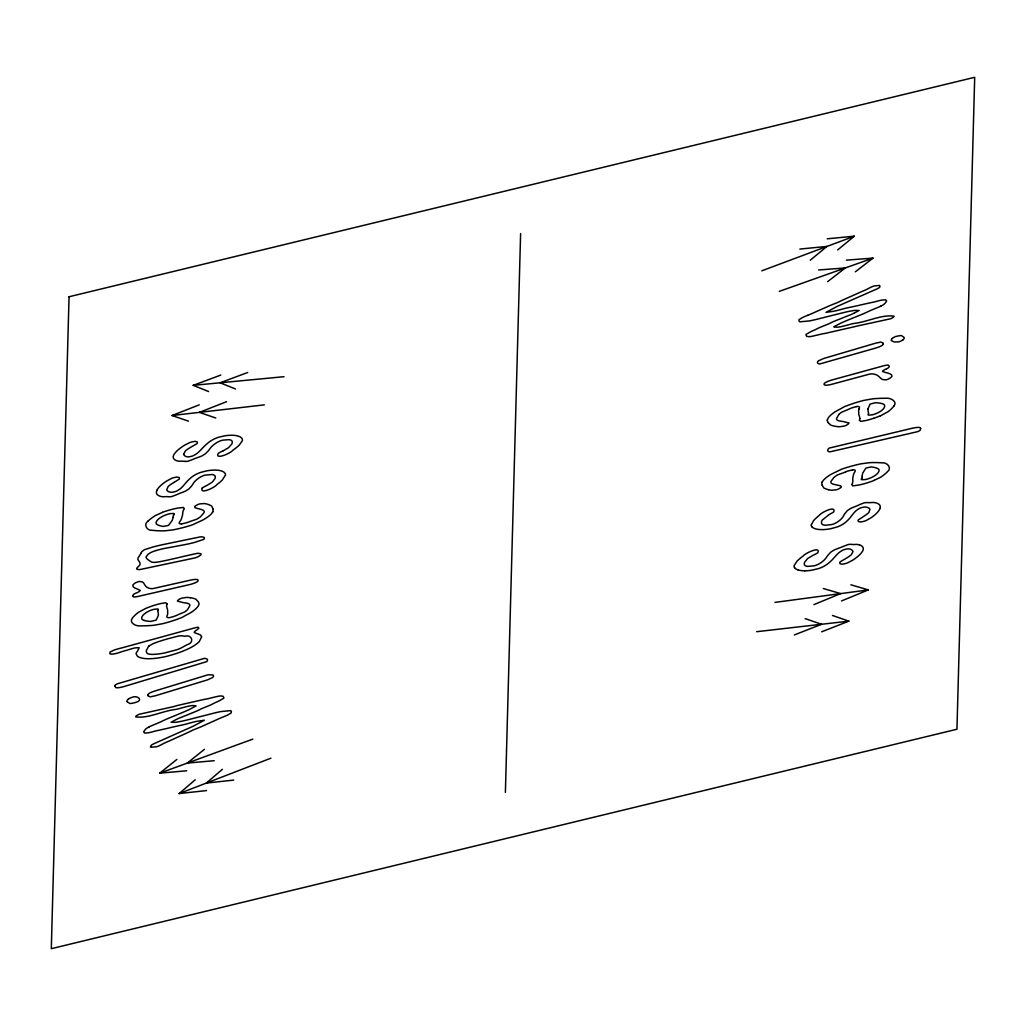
<?xml version="1.0" encoding="UTF-8"?>
<svg xmlns="http://www.w3.org/2000/svg" width="1026" height="1026" viewBox="0 0 1026 1026"><rect width="100%" height="100%" fill="white"/><g stroke="black" fill="none" stroke-linecap="round" stroke-linejoin="round"><path stroke-width="1.5" d="M868.009 408.784L870.074 404.077L875.345 402.718A27.638 10.529 -16.3 0 1 879.077 403.038A35.628 13.582 -16.3 0 1 882.309 403.693L884.002 404.449A15.711 5.989 -16.3 0 1 884.668 405.937A15.518 5.912 -16.3 0 1 881.27 410.785A13.684 5.22 -16.3 0 1 877.14 413.145A11.966 4.553 -16.3 0 1 872.575 414.773L868.842 415.158A2.873 1.09 -16.3 0 1 868.15 414.812L868.073 414.671A4.399 1.68 -16.3 0 1 868.073 414.299L868.483 413.67M862.25 476.038L862.135 477.885M157.773 610.675L158.119 612.407A59.521 22.675 -16.3 0 1 158.325 615.343L156.26 620.05L150.976 621.41A26.548 10.119 -16.3 0 1 147.718 621.14A35.564 13.556 -16.3 0 1 144.038 620.409M505.395 792.405L520.605 233.595M868.624 413.414L868.265 411.721A59.893 22.816 -16.3 0 1 868.022 408.784M811.258 524.991L813.618 520.554A57.405 21.879 -16.3 0 1 819.081 515.527C821.082 512.461 836.305 505.023 833.766 511.859A11.991 4.566 -16.3 0 1 831.509 513.269L830.611 513.757A11.081 4.219 -16.3 0 1 829.303 514.424L822.198 520.105A27.843 10.606 -16.3 0 0 821.608 521.503A18.686 7.118 -16.3 0 0 821.544 523.196A12.235 4.655 -16.3 0 0 822.762 524.632A9.901 3.771 -16.3 0 0 825.622 525.261L831.894 524.517A7.028 2.68 -16.3 0 0 834.6 523.593L835.844 522.978A15.749 6.002 -16.3 0 0 838.601 521.234L840.012 520.105A31.037 11.825 -16.3 0 0 842.872 516.989L844.501 514.154A19.096 7.272 -16.3 0 1 844.821 513.705L846.578 511.499A14.107 5.374 -16.3 0 1 847.45 510.563L850.592 508.473A54.711 20.853 -16.3 0 1 854.44 506.87L856.146 506.177A11.401 4.348 -16.3 0 0 857.877 505.433L859.211 504.818A31.19 11.889 -16.3 0 0 860.096 504.407L864.11 502.868A7.682 2.924 -16.3 0 1 865.251 502.676L866.842 502.586A14.274 5.438 -16.3 0 0 868.778 502.637A4.091 1.552 -16.3 0 0 869.702 502.676A11.555 4.399 -16.3 0 0 870.741 502.599A10.888 4.142 -16.3 0 1 874.28 502.56L875.306 502.714A20.776 7.913 -16.3 0 1 880 508.357M173.048 517.296L173.471 515.308M827.302 420.044L828.213 417.967A29.049 11.068 -16.3 0 1 834.766 412.029L838.37 409.977A31.165 11.876 -16.3 0 0 840.474 408.861L842.41 407.784A17.121 6.528 -16.3 0 1 844.129 406.822A7.118 2.719 -16.3 0 1 846.155 405.988A60.085 22.893 -16.3 0 1 863.623 400.448L871.497 399.011A53.544 20.405 -16.3 0 1 875.281 398.588L881.514 398.28A8.952 3.411 -16.3 0 0 883.027 398.306A21.738 8.285 -16.3 0 1 885.848 398.268C889.978 397.537 897.75 401.204 894.018 405.988M167.123 603.955L165.686 602.711L159.876 603.724A36.885 14.056 -16.3 0 0 152.861 605.763A42.566 16.224 -16.3 0 0 146.013 608.315A4.694 1.783 -16.3 0 0 144.999 608.79L138.292 612.419A38.334 14.608 -16.3 0 0 135.419 614.843A47.747 18.199 -16.3 0 0 132.354 618.101C128.609 622.859 136.317 626.565 140.459 625.847A22.239 8.477 -16.3 0 0 143.281 625.809A9.067 3.45 -16.3 0 1 144.781 625.834L151.002 625.539A53.352 20.328 -16.3 0 0 154.798 625.116L162.659 623.693A60.111 22.905 -16.3 0 0 180.14 618.191A7.169 2.732 -16.3 0 0 182.179 617.344A17.775 6.772 -16.3 0 0 183.898 616.382L185.834 615.305A33.396 12.722 -16.3 0 1 187.938 614.202A16.313 6.22 -16.3 0 0 189.502 613.381L191.554 612.137A29.087 11.081 -16.3 0 0 198.121 606.212L199.057 604.122A36.551 13.928 -16.3 0 0 198.082 601.544L195.722 599.081A32.088 12.222 -16.3 0 0 194.324 598.594A40.822 15.557 -16.3 0 0 190.413 597.722M880.116 508.332L878.961 510.448A36.872 14.056 -16.3 0 1 875.165 514.577A40.258 15.339 -16.3 0 1 870.933 517.835L866.124 520.554A6.4 2.437 -16.3 0 1 863.443 521.413A26.509 10.106 -16.3 0 1 860.737 521.965L858.685 521.644A6.695 2.552 -16.3 0 1 858.082 520.618L858.172 520.182A3.488 1.334 -16.3 0 1 858.467 519.784L863.353 516.617A35.718 13.607 -16.3 0 0 867.509 513.705A13.056 4.976 -16.3 0 0 868.855 512.5L869.971 509.242A16.608 6.336 -16.3 0 0 866.444 507.165L865.431 507.024A4.976 1.898 -16.3 0 0 863.392 507.177L861.289 507.69A5.322 2.026 -16.3 0 0 859.467 508.421L858.403 509.024A19.353 7.374 -16.3 0 0 855.107 511.615A52.98 20.187 -16.3 0 0 852.58 514.603L849.9 518.002A55.648 21.2 -16.3 0 1 846.681 521.323A22.623 8.618 -16.3 0 1 842.602 524.389A15.185 5.784 -16.3 0 1 837.203 526.941L831.111 528.634A23.56 8.977 -16.3 0 1 823.032 529.608A23.457 8.939 -16.3 0 1 812.028 526.928M822.108 482.143L823.391 480.271A29.818 11.363 -16.3 0 1 826.905 477.103A28.318 10.786 -16.3 0 1 831.034 474.371L834.933 472.409A33.217 12.658 -16.3 0 0 837.421 471.242L839.255 470.331A17.724 6.759 -16.3 0 1 841.102 469.421A7.144 2.719 -16.3 0 1 843.218 468.651A59.995 22.867 -16.3 0 1 860.904 463.842L868.599 462.79A53.237 20.289 -16.3 0 1 872.228 462.559L878.102 462.611A8.785 3.347 -16.3 0 0 879.513 462.726A24.239 9.234 -16.3 0 1 881.103 462.777A21.059 8.028 -16.3 0 1 882.257 462.867C886.99 462.175 892.158 467.843 887.695 471.511A43.464 16.57 -16.3 0 1 880.744 477.193L874.383 480.232M212.792 511.884L211.189 514.064A29.049 11.068 -16.3 0 1 203.033 519.913L199.018 521.824A33.23 12.658 -16.3 0 0 196.723 522.837L194.581 523.837A17.583 6.695 -16.3 0 1 192.67 524.722A7.259 2.77 -16.3 0 1 190.528 525.453A60.111 22.905 -16.3 0 1 172.817 529.903L165.237 530.763A52.839 20.135 -16.3 0 1 161.698 530.891L156.029 530.673A8.824 3.36 -16.3 0 0 154.682 530.506A23.996 9.144 -16.3 0 1 153.131 530.416A20.212 7.708 -16.3 0 1 152.028 530.288C146.91 530.827 143.294 524.376 147.859 521.221M156.863 490.261L158.042 488.453A37.064 14.12 -16.3 0 1 162.672 483.887A40.373 15.39 -16.3 0 1 166.597 481.066L171.547 478.398A6.361 2.424 -16.3 0 1 174.24 477.565A26.381 10.055 -16.3 0 1 176.934 477.064L178.909 477.436A6.669 2.539 -16.3 0 1 179.396 478.501L179.268 478.95A3.527 1.347 -16.3 0 1 178.947 479.347L173.869 482.476M140.895 553.322L140.421 554.22A15.582 5.938 -16.3 0 1 139.767 555.22L138.138 557.875A10.491 4.001 -16.3 0 0 137.959 558.388A14.402 5.489 -16.3 0 0 138.087 559.824A36.5 13.915 -16.3 0 0 138.972 561.158A49.184 18.737 -16.3 0 1 139.869 562.671A17.057 6.502 -16.3 0 1 140.011 564.338A7.477 2.847 -16.3 0 1 139.344 565.57A32.806 12.504 -16.3 0 1 138.061 566.788L137.446 567.429A32.268 12.299 -16.3 0 0 137.138 567.763A5.784 2.206 -16.3 0 0 136.689 568.635A3.296 1.257 -16.3 0 0 136.881 569.173L138.767 569.61A4.425 1.68 -16.3 0 0 140.677 569.404L194.684 557.977A10.632 4.053 -16.3 0 0 198.172 556.72L200.75 555.002A4.873 1.86 -16.3 0 0 201.019 554.45A4.591 1.757 -16.3 0 0 200.724 553.694L197.813 553.258A273.98 104.408 -16.3 0 0 180.319 557.182A273.955 104.395 -16.3 0 1 162.826 561.107A54.378 20.725 -16.3 0 1 158.863 561.863A15.275 5.823 -16.3 0 1 155.016 562.338A10.286 3.924 -16.3 0 1 151.771 562.107L149.655 560.889A10.696 4.078 -16.3 0 0 149.168 560.465A20.469 7.798 -16.3 0 1 148.975 560.337L148.667 560.106A52.211 19.892 -16.3 0 1 146.872 558.721A12.017 4.579 -16.3 0 1 146.282 557.156M839.268 414.004L839.114 414.196A26.355 10.042 -16.3 0 0 838.537 414.991L836.883 417.877A17.48 6.656 -16.3 0 0 836.613 418.48L836.536 418.89A9.029 3.437 -16.3 0 0 837.485 420.262A15.377 5.861 -16.3 0 0 839.807 421.032A33.012 12.581 -16.3 0 0 842.782 421.442L848.977 422.994A4.899 1.872 -16.3 0 1 848.374 423.93L846.527 425.2A5.54 2.116 -16.3 0 1 844.578 426.008L839.845 426.726A24.675 9.401 -16.3 0 1 836.036 426.418A37.872 14.428 -16.3 0 1 830.675 425.085L828.213 422.661M839.46 413.799L841.192 412.503A11.607 4.425 -16.3 0 1 843.59 411.375L844.719 410.939A3.95 1.501 -16.3 0 0 845.834 410.49A4.027 1.539 -16.3 0 1 846.886 410.067L847.643 409.733A37.013 14.107 -16.3 0 1 849.964 408.656A9.747 3.719 -16.3 0 1 851.734 407.95A26.24 10.003 -16.3 0 1 856.325 406.642M148.847 646.111L152.348 644.033A29.061 11.081 -16.3 0 1 158.042 641.827A55.584 21.187 -16.3 0 1 164.173 639.865L167.456 638.903A63.522 24.201 -16.3 0 1 168.982 638.48L178.691 635.992A6.554 2.501 -16.3 0 1 181.448 635.799L183.872 636.12A15.467 5.887 -16.3 0 0 185.155 636.197C191.631 634.235 194.542 642.161 188.13 644.354A16.403 6.246 -16.3 0 0 186.783 644.918L184.924 645.854A12.543 4.784 -16.3 0 0 183.628 646.611A9.349 3.565 -16.3 0 1 182.333 647.355A13.697 5.22 -16.3 0 1 179.896 648.56L178.768 649.035A15.493 5.899 -16.3 0 1 176.831 649.766L164.083 653.087A37.257 14.197 -16.3 0 1 156.08 654.229L153.323 654.383A19.019 7.246 -16.3 0 1 149.437 654.165L148.796 654.049A10.055 3.835 -16.3 0 1 146.962 653.177L146.256 651.202A5.938 2.27 -16.3 0 1 146.436 650.42A10.645 4.053 -16.3 0 1 146.782 649.702A25.163 9.58 -16.3 0 0 147.051 649.253L147.385 648.676A3.899 1.488 -16.3 0 0 147.693 648.099A10.888 4.155 -16.3 0 1 147.834 647.56A24.367 9.285 -16.3 0 0 148.257 646.855A7.759 2.963 -16.3 0 1 148.847 646.111M157.914 610.393L158.325 609.803A4.258 1.629 -16.3 0 0 158.325 609.444L158.145 609.188A2.86 1.09 -16.3 0 0 157.568 608.957L153.836 609.329A11.979 4.566 -16.3 0 0 149.257 610.957A13.62 5.194 -16.3 0 0 145.153 613.317A15.531 5.925 -16.3 0 0 141.716 618.152A15.839 6.028 -16.3 0 0 142.37 619.653L144.038 620.409M206.521 790.584L179.165 793.547L195.235 779.773M222.411 769.295L206.341 783.069L233.697 780.106M810.283 260.194L826.943 246.432L799.831 249.061M837.678 249.934L854.337 236.185L827.225 238.814M186.681 770.783L159.761 773.155L176.857 759.432M204.405 749.352L187.309 763.075L214.229 760.702M827.623 281.65L845.296 267.953L818.645 269.979M855.363 271.8L873.036 258.103L846.386 260.142M202.25 488.004C199.121 494.942 214.934 487.568 216.922 484.593A58.354 22.239 -16.3 0 0 222.206 480.104L225.476 475.076A18.224 6.951 -16.3 0 0 224.886 473.089A23.303 8.888 -16.3 0 0 216.255 470.1A23.56 8.977 -16.3 0 0 206.47 470.896L200.365 472.499A15.223 5.797 -16.3 0 0 194.863 475A22.662 8.631 -16.3 0 0 190.592 478.039A56.302 21.456 -16.3 0 0 187.13 481.374L184.18 484.785A52.685 20.071 -16.3 0 1 181.422 487.786A19.161 7.297 -16.3 0 1 177.934 490.364L176.857 490.967A5.31 2.026 -16.3 0 1 175.01 491.659L172.907 492.134A4.963 1.885 -16.3 0 1 170.906 492.262L169.906 492.095A16.621 6.336 -16.3 0 1 166.725 489.877L168.097 486.568A13.133 5.002 -16.3 0 1 169.508 485.362A35.654 13.582 -16.3 0 1 173.856 482.476M861.93 478.193L861.391 478.77A4.335 1.654 -16.3 0 0 861.301 479.168L861.404 479.45A2.847 1.09 -16.3 0 0 861.891 479.719L865.457 479.552A11.94 4.553 -16.3 0 0 870.125 478.09A13.62 5.194 -16.3 0 0 874.562 475.833A15.505 5.912 -16.3 0 0 879 470.908A15.762 6.002 -16.3 0 0 878.782 469.292L877.692 468.523A34.602 13.184 -16.3 0 0 874.178 467.407A26.676 10.17 -16.3 0 0 871.215 466.92L865.944 468.061L862.789 472.922A59.906 22.829 -16.3 0 0 862.238 476.051M173.638 515.09L174.228 514.501A4.399 1.68 -16.3 0 0 174.356 514.103L174.305 513.808A2.847 1.077 -16.3 0 0 173.869 513.513L170.393 513.59A12.004 4.579 -16.3 0 0 165.686 514.949A13.659 5.207 -16.3 0 0 161.108 517.155A15.48 5.899 -16.3 0 0 156.221 523.773L157.427 524.735A35.564 13.556 -16.3 0 0 160.043 525.735A27.805 10.593 -16.3 0 0 163.224 526.428L168.469 525.415L172.137 520.49A60.79 23.162 -16.3 0 0 173.061 517.284M204.969 486.414L205.508 486.132A10.427 3.976 -16.3 0 1 206.854 485.49L212.151 482.246L214.934 478.693A18.724 7.144 -16.3 0 0 215.268 476.68A12.209 4.655 -16.3 0 0 214.216 475.179A9.747 3.719 -16.3 0 0 211.933 474.512L205.303 475.102A7.028 2.68 -16.3 0 0 202.584 475.987L201.301 476.59A15.852 6.041 -16.3 0 0 198.441 478.308L196.966 479.437A31.396 11.966 -16.3 0 0 193.876 482.553L192.016 485.426A19.956 7.605 -16.3 0 1 191.657 485.875L189.592 488.235A10.44 3.976 -16.3 0 1 188.669 489.107L185.514 491.108A53.172 20.264 -16.3 0 1 181.602 492.66L180.089 493.237A13.325 5.079 -16.3 0 0 178.101 494.045L176.754 494.647A35.256 13.428 -16.3 0 0 176.062 494.955L171.791 496.533A7.785 2.963 -16.3 0 1 170.649 496.712L169.085 496.764A14.326 5.463 -16.3 0 0 167.2 496.661A3.835 1.462 -16.3 0 0 166.417 496.61A11.029 4.207 -16.3 0 0 165.289 496.674A10.837 4.13 -16.3 0 1 161.826 496.635L160.851 496.443A20.789 7.926 -16.3 0 1 156.978 490.248M204.841 486.478L204.572 486.619A11.902 4.527 -16.3 0 0 202.237 488.004M223.04 450.876L228.567 447.695L231.709 444.104A18.776 7.156 -16.3 0 0 232.286 442.052A12.145 4.63 -16.3 0 0 231.453 440.475A9.862 3.758 -16.3 0 0 228.913 439.667L222.834 440.141A7.054 2.68 -16.3 0 0 220.09 440.975L218.782 441.552A16.159 6.156 -16.3 0 0 215.255 443.617L214.216 444.373A31.447 11.979 -16.3 0 0 210.843 447.49L208.753 450.299A21.944 8.362 -16.3 0 1 208.15 450.991L206.123 453.069A13.902 5.297 -16.3 0 1 205.097 454.005L201.686 456.057A53.057 20.212 -16.3 0 1 197.697 457.545L196.171 458.096A13.043 4.963 -16.3 0 0 194.132 458.879L192.76 459.456A33.961 12.94 -16.3 0 0 191.836 459.84L187.72 461.251A7.657 2.911 -16.3 0 1 186.604 461.405L185.078 461.418M854.389 313.033L850.746 314.713A10.491 4.001 -16.3 0 1 848.964 315.354L838.242 319.663A41.399 15.775 -16.3 0 0 831.265 322.574A11.312 4.309 -16.3 0 0 829.88 323.267A9.144 3.488 -16.3 0 1 828.828 323.818L822.057 326.55A33.435 12.735 -16.3 0 0 819.21 327.743A19.904 7.58 -16.3 0 0 816.722 328.961A19.507 7.438 -16.3 0 1 812.656 330.834A33.909 12.915 -16.3 0 0 810.707 331.744L806.346 334.194A3.476 1.321 -16.3 0 0 805.923 334.707L806.654 336.323L808.924 336.682A13.197 5.027 -16.3 0 0 811.746 336.348L817.286 335.066A101.471 38.667 -16.3 0 1 820.954 334.181A13.838 5.271 -16.3 0 1 823.942 333.591A14.261 5.438 -16.3 0 0 826.93 333.001L854.799 326.64A10.157 3.873 -16.3 0 1 855.94 326.294L890.376 318.817A6.682 2.552 -16.3 0 0 892.877 317.573L893.877 316.726A3.027 1.154 -16.3 0 0 894.044 316.2C881.603 314.264 867.124 322.1 854.017 323.434A13.723 5.233 -16.3 0 0 850.464 324.267L846.206 325.396A64.779 24.688 -16.3 0 1 841.91 326.473A11.837 4.514 -16.3 0 1 837.921 327.14A4.707 1.795 -16.3 0 1 836.126 327.153L833.792 326.832L840.461 323.305A123.505 47.068 -16.3 0 1 848.528 319.817L862.84 314.007A68.049 25.932 -16.3 0 0 867.201 312.032A63.073 24.034 -16.3 0 1 871.549 310.057L873.344 309.313A61.419 23.406 -16.3 0 1 875.05 308.621A39.014 14.864 -16.3 0 0 878.243 307.274A17.134 6.528 -16.3 0 0 880.847 306.12M874.152 480.348L873.549 480.63A4.579 1.744 -16.3 0 1 872.485 481.079A42.605 16.236 -16.3 0 1 865.457 483.374A37.013 14.107 -16.3 0 1 858.403 485.118L852.734 485.862L851.708 484.452A6.618 2.514 -16.3 0 1 852.067 483.964A10.773 4.104 -16.3 0 0 852.619 482.848A53.968 20.571 -16.3 0 0 852.786 480.001A53.352 20.328 -16.3 0 1 852.978 477.141L853.568 474.41A17.763 6.772 -16.3 0 1 854.389 472.601A17.763 6.772 -16.3 0 0 855.222 470.793L855.235 470.549A2.963 1.129 -16.3 0 0 854.671 470.062A13.8 5.258 -16.3 0 0 853.299 469.754L852.503 469.934M162.57 512.295L162.698 512.243A4.758 1.808 -16.3 0 1 163.775 511.82A42.694 16.275 -16.3 0 1 170.867 509.653A36.756 14.005 -16.3 0 1 177.921 508.062L183.5 507.46L184.308 508.934A6.772 2.578 -16.3 0 1 183.911 509.435A11.517 4.386 -16.3 0 0 183.487 510.037A10.17 3.873 -16.3 0 0 183.269 510.55A53.673 20.456 -16.3 0 0 182.705 513.487A54.07 20.61 -16.3 0 1 182.166 516.424L181.243 519.22A17.686 6.733 -16.3 0 1 180.217 521.067A17.609 6.707 -16.3 0 0 179.191 522.901L179.152 523.157A2.95 1.129 -16.3 0 0 179.627 523.67A13.671 5.207 -16.3 0 0 180.922 524.017L181.717 523.863M886.464 368.847L885.682 369.193A13.017 4.963 -16.3 0 0 884.515 369.732L882.822 370.912A2.911 1.103 -16.3 0 0 882.617 371.489L885.707 372.566A21.418 8.157 -16.3 0 1 887.464 373.002A26.984 10.286 -16.3 0 1 890.414 374.105A13.851 5.284 -16.3 0 1 891.927 375.914A4.579 1.744 -16.3 0 1 891.761 376.593L890.671 377.683A8.939 3.411 -16.3 0 1 889.311 378.568L887.836 379.287A5.156 1.962 -16.3 0 1 886.297 379.812L882.783 379.607A22.008 8.388 -16.3 0 1 881.834 379.094A25.509 9.721 -16.3 0 1 881.001 378.491L879.025 376.645A33.512 12.774 -16.3 0 0 876.345 374.849L875.011 374.375A15.403 5.874 -16.3 0 0 872.382 373.926A7.669 2.924 -16.3 0 0 869.817 374.041L832.868 384.006A18.16 6.926 -16.3 0 1 829.713 384.763A12.492 4.758 -16.3 0 1 827.302 385.135A5.322 2.026 -16.3 0 1 825.084 385.096A3.732 1.424 -16.3 0 1 824.519 384.891L824.173 384.558A5.951 2.27 -16.3 0 1 824.058 384.07L824.288 383.493A3.424 1.308 -16.3 0 1 824.917 382.903L825.212 382.711A8.811 3.36 -16.3 0 1 827.071 381.749L827.956 381.364A15.467 5.887 -16.3 0 1 832.304 379.889L883.36 365.872A14.082 5.374 -16.3 0 1 886.708 365.166A4.053 1.539 -16.3 0 1 888.465 365.205L889.273 366.346L888.696 367.526A6.887 2.629 -16.3 0 1 887.003 368.616L886.644 368.77M162.454 512.359L155.324 515.591A43.31 16.506 -16.3 0 0 147.911 521.221M813.875 604.635L840.653 593.605L823.25 588.488M841.525 600.941L868.304 589.912L850.9 584.794M188.476 421.16L172.047 415.517L199.249 404.834M226.566 401.692L199.365 412.362L215.793 418.005M794.342 634.94L821.557 624.283L805.179 618.601M821.634 631.824L848.861 621.153L832.484 615.485M179.165 793.547L270.967 758.163M807.731 315.328L812.489 313.328A152.759 58.213 -16.3 0 1 815.272 312.058L827.841 306.492A17.993 6.861 -16.3 0 1 830.457 305.363L836.28 303.042A17.468 6.656 -16.3 0 0 839.242 301.734A103.036 39.257 -16.3 0 1 848.694 297.399A180.268 68.691 -16.3 0 0 858.467 293.013A37.334 14.223 -16.3 0 1 862.776 291.127A37.744 14.39 -16.3 0 0 867.085 289.229L867.778 288.87A33.871 12.902 -16.3 0 0 868.842 288.293A14.39 5.489 -16.3 0 1 870.612 287.383L872.395 286.613A6.836 2.603 -16.3 0 1 874.062 285.972L879.603 285.408L879.975 286.716A16.288 6.207 -16.3 0 1 879.5 287.344L878.628 288.139A81.157 30.934 -16.3 0 1 874.998 289.794L837.293 306.351L826.007 312.353L833.83 311.237A38 14.479 -16.3 0 0 839.448 309.89L844.475 308.544A34.05 12.979 -16.3 0 1 849.425 307.415A153.438 58.469 -16.3 0 0 861.006 304.876A151.912 57.892 -16.3 0 1 872.587 302.324A22.854 8.708 -16.3 0 0 877.05 301.221A21.687 8.259 -16.3 0 1 881.821 300.092L885.669 299.797L886.579 301.028A19.494 7.426 -16.3 0 1 885.682 302.439A37.808 14.402 -16.3 0 1 884.745 303.606L883.989 304.286A15.287 5.823 -16.3 0 1 880.872 306.12M761.805 270.813L854.337 236.185M208.573 391.534L193.196 385.353L220.795 375.067M247.702 372.502L220.09 382.788L235.48 388.969M159.761 773.155L252.832 739.105M779.324 291.358L873.036 258.103M856.325 406.617L857.12 406.411A13.748 5.245 -16.3 0 1 858.647 406.617A2.95 1.129 -16.3 0 1 859.378 407.027L859.429 407.245A17.673 6.733 -16.3 0 1 859.044 408.989M774.899 602.403L868.304 589.912M172.047 415.517L264.31 404.872M756.662 631.695L848.861 621.153M193.196 385.353L284.061 376.683M859.031 544.755L858.082 544.549A10.863 4.142 -16.3 0 0 854.671 544.473A11.042 4.207 -16.3 0 1 853.658 544.524A3.976 1.513 -16.3 0 1 852.773 544.46A14.505 5.528 -16.3 0 1 850.913 544.331L849.374 544.357A7.759 2.963 -16.3 0 0 848.245 544.524L841.884 546.961A11.44 4.361 -16.3 0 1 840.102 547.679L838.357 548.333A53.365 20.34 -16.3 0 0 834.42 549.859L831.214 551.847A10.478 3.989 -16.3 0 0 830.252 552.719L828.187 554.938A21.918 8.349 -16.3 0 0 827.7 555.541L825.712 558.413A31.473 11.991 -16.3 0 1 822.493 561.543L821.493 562.299A16.095 6.13 -16.3 0 1 818.055 564.377L816.76 564.967A7.028 2.68 -16.3 0 1 814.028 565.826L807.872 566.39A9.927 3.783 -16.3 0 1 805.23 565.634A12.325 4.694 -16.3 0 1 804.294 564.095A18.891 7.195 -16.3 0 1 804.73 562.081L807.654 558.503L813.054 555.284A10.068 3.835 -16.3 0 0 814.426 554.643L815.375 554.168A11.991 4.566 -16.3 0 0 817.76 552.796C821.159 545.794 805.089 553.142 803.076 556.066A57.725 21.995 -16.3 0 0 797.061 561.094L794.124 565.595A18.237 6.951 -16.3 0 0 794.611 567.622M127.134 701.771L129.879 703.49A6.156 2.347 -16.3 0 0 132.059 703.285L133.2 703.067A14.428 5.502 -16.3 0 0 135.855 702.348C143.82 700.168 137.24 695.012 132.264 697.282A6.284 2.398 -16.3 0 0 128.186 699.296M822.159 485.234L823.827 487.94A37.372 14.236 -16.3 0 0 828.457 489.671M183.616 454.261L185.398 450.889A13.094 4.989 -16.3 0 1 186.912 449.696A35.91 13.684 -16.3 0 1 191.477 446.836L196.8 443.758A3.591 1.372 -16.3 0 0 197.172 443.36L197.338 442.899A6.746 2.578 -16.3 0 0 196.812 441.655L195.132 441.36A25.291 9.632 -16.3 0 0 192.465 441.808A6.374 2.424 -16.3 0 0 189.759 442.578L184.629 445.181A40.514 15.441 -16.3 0 0 180.473 447.977A37.116 14.146 -16.3 0 0 175.408 452.543L174.061 454.364A20.802 7.926 -16.3 0 0 177.139 460.866L178.062 461.072A10.901 4.155 -16.3 0 0 181.41 461.2A11.478 4.373 -16.3 0 1 182.41 461.174A3.976 1.513 -16.3 0 1 183.269 461.251A14.749 5.617 -16.3 0 1 185.078 461.405M212.998 508.986L211.741 506.139A32.011 12.197 -16.3 0 0 210.663 505.497A41.04 15.634 -16.3 0 0 207.508 504.215A24.611 9.375 -16.3 0 0 204.212 503.548L199.711 503.907A5.528 2.103 -16.3 0 0 197.659 504.612L195.517 505.818A4.886 1.86 -16.3 0 0 194.619 506.78L195.12 507.793L199.531 509.011A32.947 12.556 -16.3 0 1 202.032 509.73A15.467 5.899 -16.3 0 1 203.789 510.768A9.016 3.437 -16.3 0 1 204.11 512.333L203.969 512.628A17.929 6.836 -16.3 0 1 203.417 513.398L200.981 516.193A35.987 13.71 -16.3 0 1 200.25 516.963L197.492 518.835A11.581 4.412 -16.3 0 1 194.914 519.849A3.783 1.436 -16.3 0 1 193.734 520.22A5.81 2.219 -16.3 0 0 192.567 520.592A4.078 1.552 -16.3 0 1 191.464 520.964L190.656 521.259A37.09 14.133 -16.3 0 1 188.168 522.234A20.212 7.708 -16.3 0 1 181.743 523.811M804.756 570.789A23.38 8.913 -16.3 0 1 797.933 569.866M804.743 570.802A23.508 8.965 -16.3 0 0 811.669 570.225L818.748 568.532A15.159 5.771 -16.3 0 0 824.314 566.057A22.726 8.657 -16.3 0 0 828.687 563.043A56.34 21.469 -16.3 0 0 832.291 559.696L835.395 556.284A53.66 20.456 -16.3 0 1 838.268 553.27A19.327 7.362 -16.3 0 1 841.846 550.705L842.949 550.116A5.322 2.026 -16.3 0 1 844.808 549.423L846.912 548.961A4.976 1.898 -16.3 0 1 848.887 548.872L849.861 549.051A16.608 6.323 -16.3 0 1 852.991 551.68L851.336 554.668A13.146 5.002 -16.3 0 1 849.887 555.874A35.859 13.671 -16.3 0 1 845.437 558.747L840.422 561.709A3.411 1.295 -16.3 0 0 839.909 562.248L839.755 562.71A6.669 2.539 -16.3 0 0 840.191 563.787L842.102 564.185A26.445 10.08 -16.3 0 0 844.796 563.71A6.271 2.385 -16.3 0 0 847.489 562.915L852.529 560.273A40.604 15.467 -16.3 0 0 856.556 557.451A37.103 14.133 -16.3 0 0 861.378 552.886L862.622 551.077A21.02 8.003 -16.3 0 0 863.264 548.474A20.7 7.887 -16.3 0 0 859.083 544.729M797.83 569.828A23.508 8.965 -16.3 0 1 794.509 567.583M812.066 526.915A18.314 6.977 -16.3 0 1 811.258 524.991M828.444 489.684A24.393 9.298 -16.3 0 0 831.894 490.236L836.485 489.761A5.528 2.103 -16.3 0 0 838.511 489.017L840.563 487.786A4.886 1.86 -16.3 0 0 841.371 486.837L840.717 485.862L836.023 484.823A33.345 12.71 -16.3 0 1 833.356 484.195A15.621 5.951 -16.3 0 1 831.419 483.246A9.042 3.45 -16.3 0 1 830.893 481.745L831.073 481.322A17.763 6.772 -16.3 0 1 831.47 480.694L833.625 477.911A33.832 12.889 -16.3 0 1 834.292 477.141L836.895 475.256A11.619 4.425 -16.3 0 1 839.409 474.204L840.576 473.807A6.118 2.334 -16.3 0 0 841.743 473.409A4.053 1.539 -16.3 0 1 842.833 473.024L843.616 472.704A38.885 14.813 -16.3 0 1 845.796 471.806M822.262 485.195A34.73 13.235 -16.3 0 1 821.954 482.169M845.732 471.691A20.251 7.721 -16.3 0 1 852.478 469.985M828.303 422.622A36.59 13.941 -16.3 0 1 827.212 420.07M893.954 405.988A43.348 16.519 -16.3 0 1 888.144 411.67L881.437 415.299A4.72 1.795 -16.3 0 1 880.423 415.774M880.411 415.774A42.694 16.275 -16.3 0 1 873.575 418.339M873.575 418.339A36.846 14.043 -16.3 0 1 866.572 420.378L860.75 421.404L859.301 420.16A6.695 2.552 -16.3 0 1 859.544 419.685A11.055 4.207 -16.3 0 0 859.839 418.621M859.814 418.634A53.673 20.456 -16.3 0 0 859.275 415.953A53.75 20.482 -16.3 0 1 858.724 413.286L858.634 410.721A17.673 6.733 -16.3 0 1 859.031 408.989M892.325 338.413A7.413 2.822 -16.3 0 0 891.299 340.594L894.274 341.979L898.75 341.876A6.297 2.398 -16.3 0 0 902.88 339.875M892.453 338.413A5.22 1.988 -16.3 0 1 895.429 336.618A14.492 5.528 -16.3 0 1 898.16 335.989L899.302 335.771A6.169 2.347 -16.3 0 1 901.469 335.592L904.06 337.387A7.849 2.988 -16.3 0 1 903.008 339.875M854.389 313.033A15.8 6.028 -16.3 0 1 856.005 312.135L859.134 310.493L855.838 310.378A13.761 5.245 -16.3 0 0 852.196 310.788A59.752 22.764 -16.3 0 0 844.218 312.43L815.696 319.561A57.905 22.059 -16.3 0 1 809.501 320.92L800.139 321.792A5.451 2.078 -16.3 0 1 799.151 321.407L798.972 319.727L802.524 317.483A36.782 14.018 -16.3 0 1 807.731 315.341M223.04 450.876A12.107 4.617 -16.3 0 0 221.654 451.504L220.834 451.915A12.03 4.579 -16.3 0 0 218.256 453.338C214.421 460.392 230.888 453.133 232.902 450.234A57.892 22.059 -16.3 0 0 239.161 445.233L242.354 440.693A18.288 6.964 -16.3 0 0 242.033 438.628A23.521 8.965 -16.3 0 0 224.489 435.858L218.384 437.32A15.185 5.784 -16.3 0 0 212.741 439.744A22.546 8.593 -16.3 0 0 208.24 442.745A56.327 21.456 -16.3 0 0 204.456 446.079L201.173 449.503A53.467 20.379 -16.3 0 1 198.146 452.517A19.276 7.349 -16.3 0 1 194.44 455.082L193.311 455.659A5.31 2.026 -16.3 0 1 191.439 456.326L189.348 456.762A4.963 1.898 -16.3 0 1 187.399 456.826L186.45 456.634A16.647 6.348 -16.3 0 1 183.641 454.261M212.908 509.011A36.756 14.005 -16.3 0 1 212.895 511.871M156.067 550.539A35.192 13.415 -16.3 0 1 161.005 549.218A56.866 21.674 -16.3 0 1 170.829 547.281L185.501 544.511A57.2 21.79 -16.3 0 0 194.632 542.408L203.34 539.535A3.642 1.385 -16.3 0 0 204.443 538.663L204.225 537.457A11.004 4.194 -16.3 0 0 202.802 537.008A8.388 3.193 -16.3 0 0 201.173 536.855A7.451 2.834 -16.3 0 0 200.378 536.867L163.891 544.408A79.028 30.113 -16.3 0 0 152.848 547.025L144.397 549.705L141.639 551.796A14.492 5.528 -16.3 0 1 140.87 553.322M156.067 550.539A13.556 5.168 -16.3 0 0 151.45 552.245A10.273 3.912 -16.3 0 0 148.013 554.361L146.538 556.22A15.121 5.758 -16.3 0 0 146.282 557.156M190.4 597.722A24.586 9.375 -16.3 0 0 186.604 597.414L181.871 598.12A5.553 2.116 -16.3 0 0 179.909 598.94A6.451 2.462 -16.3 0 0 178.665 599.697L178.049 600.197A4.899 1.872 -16.3 0 0 177.447 601.133L183.616 602.698A33.012 12.581 -16.3 0 1 186.591 603.121A15.531 5.912 -16.3 0 1 188.887 603.904A9.042 3.45 -16.3 0 1 189.836 605.263L189.759 605.673A17.724 6.759 -16.3 0 1 189.477 606.276L187.925 609.008A31.139 11.863 -16.3 0 1 187.322 609.867L185.142 611.663A11.543 4.399 -16.3 0 1 182.743 612.791A3.886 1.488 -16.3 0 1 181.615 613.227A5.605 2.142 -16.3 0 0 180.486 613.663A3.963 1.513 -16.3 0 1 179.435 614.087L178.678 614.42A36.308 13.838 -16.3 0 1 176.357 615.497A12.697 4.835 -16.3 0 1 172.06 616.959A41.194 15.698 -16.3 0 1 169.995 617.524L169.187 617.729A13.748 5.233 -16.3 0 1 167.674 617.524A2.95 1.129 -16.3 0 1 166.943 617.113L166.892 616.895A17.827 6.797 -16.3 0 1 167.289 615.151A17.698 6.746 -16.3 0 0 167.7 613.42L167.648 610.842A53.737 20.482 -16.3 0 0 167.123 608.161A54.301 20.687 -16.3 0 1 166.597 605.494A10.735 4.091 -16.3 0 1 166.866 604.442A6.759 2.578 -16.3 0 0 167.135 603.955M127.237 701.733A7.849 2.988 -16.3 0 1 128.07 699.296M149.296 726.78A15.441 5.887 -16.3 0 0 146.231 728.614L145.474 729.294A38.975 14.851 -16.3 0 0 144.551 730.461A19.34 7.362 -16.3 0 0 143.691 731.871L144.653 733.077L148.513 732.769A21.713 8.272 -16.3 0 0 153.297 731.602A22.905 8.734 -16.3 0 1 157.76 730.486A150.36 57.302 -16.3 0 0 169.341 727.87A154.913 59.033 -16.3 0 1 180.935 725.267A34.833 13.274 -16.3 0 0 185.898 724.112L190.913 722.74A37.808 14.402 -16.3 0 1 196.53 721.381L204.379 720.214L193.196 726.241L155.708 742.927A82.195 31.319 -16.3 0 0 152.105 744.607L151.258 745.389A16.224 6.182 -16.3 0 0 150.796 746.017L150.45 746.941A1.77 0.68 -16.3 0 0 150.719 747.21L156.786 746.723A6.849 2.616 -16.3 0 0 158.44 746.082L160.197 745.286A14.697 5.605 -16.3 0 0 162.172 744.273A38.86 14.8 -16.3 0 1 163.711 743.44A38.27 14.582 -16.3 0 1 167.995 741.529A37.308 14.21 -16.3 0 0 172.278 739.618A181.474 69.152 -16.3 0 1 181.987 735.206A102.882 39.206 -16.3 0 0 191.375 730.833A17.211 6.554 -16.3 0 1 194.312 729.512L200.108 727.178A17.814 6.784 -16.3 0 0 202.712 726.036L214.267 720.842A151.091 57.571 -16.3 0 0 217.961 719.149L222.706 717.11A36.705 13.992 -16.3 0 0 227.887 714.942L231.209 712.903L231.376 711.21A5.489 2.09 -16.3 0 0 230.157 710.659L220.744 711.595A58.084 22.136 -16.3 0 0 214.537 712.98L186.027 720.265A59.252 22.585 -16.3 0 1 178.037 721.945A13.8 5.258 -16.3 0 1 174.382 722.368L171.06 722.278L174.163 720.637A15.416 5.874 -16.3 0 0 175.767 719.726L179.37 718.046A8.875 3.386 -16.3 0 1 180.974 717.456L193.516 712.39A44.374 16.903 -16.3 0 0 198.762 710.095L198.877 710.056A14.39 5.489 -16.3 0 0 199.531 709.723A9.221 3.514 -16.3 0 0 200.134 709.402A8.952 3.411 -16.3 0 1 201.186 708.851L207.919 706.093A33.14 12.633 -16.3 0 0 210.753 704.875A19.84 7.554 -16.3 0 0 213.216 703.656A19.532 7.438 -16.3 0 1 217.256 701.771A34.038 12.966 -16.3 0 0 219.192 700.848L223.514 698.398A3.488 1.334 -16.3 0 0 223.924 697.885L223.129 696.282L220.834 695.936A13.081 4.989 -16.3 0 0 217.999 696.295L212.459 697.603A98.111 37.385 -16.3 0 1 208.791 698.514A13.889 5.297 -16.3 0 1 205.803 699.116A14.505 5.528 -16.3 0 0 202.815 699.719L178.986 705.131A84.594 32.242 -16.3 0 0 177.126 705.593L174.92 706.234A10.44 3.976 -16.3 0 1 173.792 706.581L139.331 714.237A6.707 2.552 -16.3 0 0 136.83 715.507L135.868 716.353A3.014 1.154 -16.3 0 0 135.701 716.866C148.244 718.713 162.672 710.813 175.805 709.402A13.736 5.233 -16.3 0 0 179.358 708.556L183.628 707.401A66.498 25.342 -16.3 0 1 187.912 706.311A12.004 4.579 -16.3 0 1 191.913 705.619A4.694 1.783 -16.3 0 1 193.722 705.593L196.081 705.888L189.477 709.441A123.8 47.183 -16.3 0 1 181.448 712.955L167.212 718.828A66.728 25.432 -16.3 0 0 162.89 720.816A63.971 24.38 -16.3 0 1 158.568 722.804L156.35 723.74A64.138 24.444 -16.3 0 1 155.08 724.253A38.36 14.62 -16.3 0 0 151.899 725.613A17.262 6.579 -16.3 0 0 149.309 726.78M920.655 428.445L920.245 430.022A3.527 1.347 -16.3 0 1 919.835 430.471L918.642 431.202A4.95 1.885 -16.3 0 1 917.295 431.741L830.444 451.735A3.924 1.501 -16.3 0 1 828.931 451.696L827.623 450.683L828.238 448.875A5.848 2.232 -16.3 0 1 829.123 448.118L911.537 428.419A18.083 6.887 -16.3 0 1 915.743 427.611L916.757 427.483A8.529 3.245 -16.3 0 1 919.309 427.457A3.771 1.436 -16.3 0 1 920.181 427.714L920.655 428.445M147.872 695.012L147.898 695.372A12.838 4.886 -16.3 0 0 148.308 696.154L150.36 696.834L155.413 695.756L207.444 679.892L212.344 677.647A4.63 1.77 -16.3 0 0 213.254 676.762L213.485 676.172A7.81 2.975 -16.3 0 0 213.408 675.583A6.259 2.385 -16.3 0 0 212.767 674.928L208.098 674.775L155.939 690.678A33.409 12.722 -16.3 0 0 153.054 691.627A9.811 3.732 -16.3 0 0 150.245 692.794A5.386 2.052 -16.3 0 0 148.321 694.127L147.872 695.012M114.835 685.919L115.835 687.638A3.758 1.436 -16.3 0 0 116.861 687.779A8.477 3.232 -16.3 0 0 119.606 687.548L120.645 687.356A17.801 6.784 -16.3 0 0 124.89 686.279L206.611 661.667A5.823 2.219 -16.3 0 0 207.29 660.911L207.547 659.91A9.888 3.771 -16.3 0 0 207.29 659.231L205.495 658.435A3.937 1.501 -16.3 0 0 203.853 658.525L117.451 683.778A4.95 1.885 -16.3 0 0 116.194 684.38L115.181 685.137A3.591 1.372 -16.3 0 0 114.912 685.573L114.835 685.919M69.05 296.758L51.3 948.691L956.95 729.242L974.7 77.309L69.05 296.758M132.764 595.773L133.252 596.799A4.091 1.565 -16.3 0 0 134.868 596.952A14.184 5.399 -16.3 0 0 138.151 596.414L189.284 584.666A15.48 5.899 -16.3 0 0 193.709 583.371L194.632 583.024A8.785 3.347 -16.3 0 0 196.607 582.114L196.941 581.922A3.411 1.295 -16.3 0 0 197.685 581.344L198.044 580.742A6.053 2.308 -16.3 0 0 198.069 580.216L197.838 579.844A3.745 1.424 -16.3 0 0 197.364 579.587A5.348 2.039 -16.3 0 0 195.312 579.421A12.402 4.732 -16.3 0 0 192.991 579.664A18.455 7.028 -16.3 0 0 189.848 580.28L152.9 588.591A7.657 2.911 -16.3 0 1 150.489 588.539A15.082 5.746 -16.3 0 1 148.578 588.078L147.064 587.321A33.64 12.825 -16.3 0 1 145.051 585.256L143.704 583.191A23.598 8.99 -16.3 0 0 142.357 581.896L139.151 581.46A5.143 1.962 -16.3 0 0 137.574 581.934L136.022 582.601A8.977 3.424 -16.3 0 0 134.521 583.461L133.226 584.551A4.579 1.744 -16.3 0 0 132.893 585.256A13.838 5.271 -16.3 0 0 133.79 587.27A27.151 10.35 -16.3 0 0 136.24 588.616A22.957 8.747 -16.3 0 0 137.753 589.193L140.344 590.514L138.112 592.259A11.491 4.373 -16.3 0 1 136.881 592.759L135.509 593.297A6.913 2.642 -16.3 0 0 133.637 594.336L132.764 595.773M201.609 636.838L199.249 641.635A27.497 10.478 -16.3 0 1 191.9 646.97A33.089 12.607 -16.3 0 1 186.937 649.445L181.281 651.766A55.737 21.238 -16.3 0 1 169.11 655.691A35.833 13.659 -16.3 0 1 160.633 657.576A40.142 15.3 -16.3 0 1 156.337 658.217L153.592 658.512A33.371 12.722 -16.3 0 1 147.385 658.718A28.805 10.978 -16.3 0 1 140.472 657.704L139.677 657.435A21.482 8.182 -16.3 0 1 137.24 655.96L136.137 653.857A8.221 3.129 -16.3 0 1 136.42 652.703A26.06 9.927 -16.3 0 1 137.433 651.279L139.177 647.714L135.958 647.791A9.247 3.527 -16.3 0 0 133.29 648.329A64.856 24.714 -16.3 0 0 129.019 649.573A64.561 24.598 -16.3 0 1 124.736 650.817A26.625 10.145 -16.3 0 0 120.465 652.138A26.189 9.978 -16.3 0 1 116.194 653.459L113.117 654.075A6.451 2.462 -16.3 0 1 111.578 654.139L110.744 654.049A4.566 1.744 -16.3 0 1 109.885 653.716L110.038 652.074L114.04 650.099A11.094 4.232 -16.3 0 1 116.579 649.278L119.324 648.522A41.553 15.839 -16.3 0 1 121.555 647.945A36.936 14.069 -16.3 0 0 123.813 647.355L193.093 628.335A31.28 11.927 -16.3 0 1 196.877 627.386L197.313 627.309A1.783 0.68 -16.3 0 1 198.287 627.335L198.8 628.271L197.133 629.759A8.041 3.065 -16.3 0 1 196.21 630.362A4.809 1.834 -16.3 0 0 195.389 630.9L195.286 631.028A13.133 5.002 -16.3 0 0 194.684 631.554A2.911 1.116 -16.3 0 0 194.376 632.58L199.288 634.491A20.687 7.887 -16.3 0 1 200.852 635.299L201.609 636.838M883.245 343.787L882.732 344.864A5.412 2.065 -16.3 0 1 880.77 346.185A9.875 3.771 -16.3 0 1 877.935 347.327A32.293 12.299 -16.3 0 1 875.037 348.25L819.825 363.948A8.336 3.181 -16.3 0 1 818.684 363.717L818.12 363.473A6.284 2.398 -16.3 0 1 817.53 362.806A7.733 2.95 -16.3 0 1 817.491 362.204L817.748 361.614A4.617 1.757 -16.3 0 1 818.697 360.716L823.66 358.51L875.845 343.107L880.885 342.081L882.873 342.799A12.838 4.899 -16.3 0 1 883.232 343.607L883.245 343.787"/></g></svg>
